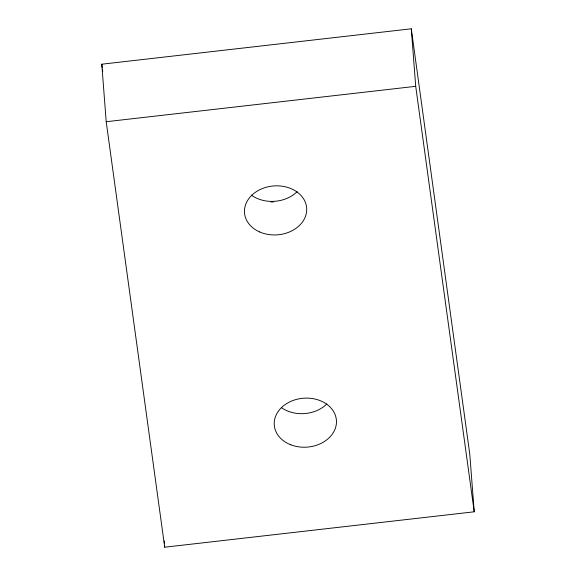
<?xml version="1.0" encoding="UTF-8"?>
<svg xmlns="http://www.w3.org/2000/svg" width="576" height="576" viewBox="0 0 576 576"><rect width="100%" height="100%" fill="white"/><g stroke="black" fill="none" stroke-linecap="round" stroke-linejoin="round"><path stroke-width="0.86" d="M101.779 64.202L411.286 28.8L469.793 454.277L474.221 511.798L164.714 547.2L106.207 121.723L101.779 64.202L102.269 67.759M106.207 121.723L415.714 86.321L411.286 28.8M415.714 86.321L474.221 511.798M102.514 69.545L102.758 71.323M164.239 541.008L164.441 543.658M164.578 545.429L164.714 547.2M273.586 201.866A62.33 49.054 -4.4 0 1 271.001 201.982M297.173 191.606A31.169 24.523 -4.4 0 1 251.345 195.106M326.858 403.956A31.169 24.523 -4.4 0 1 281.52 407.693M259.675 231.962A31.169 24.523 -4.4 0 0 306.713 209.794A31.169 24.523 -4.4 0 0 260.366 189.418A31.169 24.523 -4.4 0 0 259.675 231.962M290.722 444.773A31.169 24.523 -4.4 0 0 336.449 420.905A31.169 24.523 -4.4 0 0 288.842 402.329A31.169 24.523 -4.4 0 0 290.722 444.773"/></g></svg>
